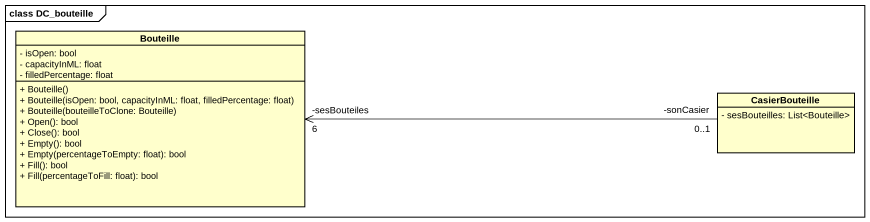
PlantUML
@startuml
mainframe class DC_bouteille
hide circle
hide empty members
skinparam classAttributeIconSize 0
class Bouteille {
  - isOpen: bool
  - capacityInML: float
  - filledPercentage: float
  + Bouteille()
  + Bouteille(isOpen: bool, capacityInML: float, filledPercentage: float)
  + Bouteille(bouteilleToClone: Bouteille)
  + Open(): bool
  + Close(): bool
  + Empty(): bool
  + Empty(percentageToEmpty: float): bool
  + Fill(): bool
  + Fill(percentageToFill: float): bool
}
class CasierBouteille {
  - sesBouteilles: List<Bouteille>
}
CasierBouteille "-sonCasier\n0..1" -left-> "-sesBouteiles\n6" Bouteille
@enduml
